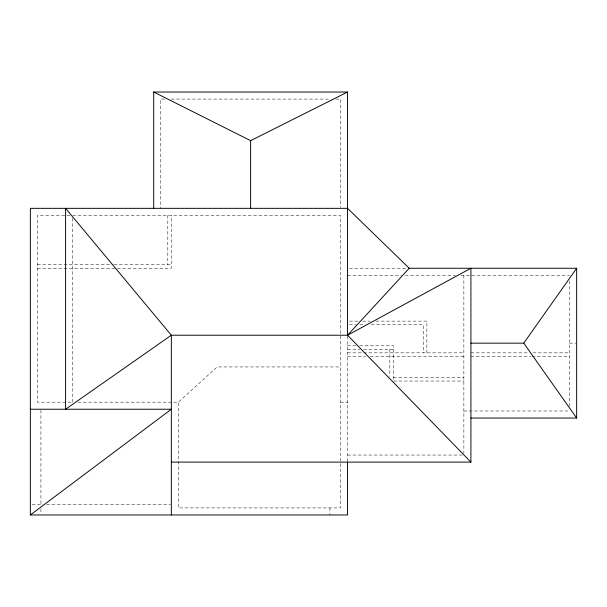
<?xml version="1.0" encoding="UTF-8"?>
<svg xmlns="http://www.w3.org/2000/svg" width="607" height="607" viewBox="0 0 607 607"><rect width="100%" height="100%" fill="white"/><g stroke="black" fill="none" stroke-linecap="round" stroke-linejoin="round"><path stroke-width="0.46" stroke-dasharray="3.04 2.28" d="M77.954 402.183L178.382 402.183L217.147 366.939L340.504 366.939M164.543 99.078L160.756 99.078L160.756 208.338M171.166 99.078L331.05 99.078M335.777 99.078L340.504 99.078L340.504 207.397M70.002 215.386L37.399 215.386L37.399 402.183L73.242 402.183M72.643 215.386L340.504 215.386L340.504 507.922L178.382 507.922L178.382 402.183M37.399 264.728L113.001 264.728M113.941 264.728L171.333 264.728M37.399 268.256L171.333 268.256L171.333 215.386M349.427 268.256L407.365 268.256M347.553 275.305L401.455 275.305M405.241 275.305L455.356 275.305M461.032 275.305L569.601 275.305M349.442 321.126L357.94 321.126M362.66 321.126L370.217 321.126M375.877 321.126L426.858 321.126L426.858 352.842M349.45 324.646L356.081 324.646M359.868 324.646L364.61 324.646M371.234 324.646L423.337 324.646L423.337 352.842M569.601 343.152L575.77 343.152M347.553 345.793L355.975 345.793M359.716 345.793L393.374 345.793L393.374 381.037L463.862 381.037M347.553 349.321L359.776 349.321M363.532 349.321L393.374 349.321M347.553 352.842L463.862 352.842M470.918 352.842L529.19 352.842M532.946 352.842L569.601 352.842M347.553 356.37L365.52 356.37M370.247 356.37L463.862 356.37M470.918 356.37L531.064 356.37M532.005 356.37L569.601 356.37M393.374 377.516L463.862 377.516M340.504 402.183L347.553 402.183M463.862 411L569.601 411M347.553 455.053L463.862 455.053M32.11 504.394L42.816 504.394M46.595 504.394L170.385 504.394M569.601 280.958L569.601 406.288M463.862 275.305L463.862 453.179M389.853 349.321L389.853 376.378M347.553 336.103L347.553 461.221M329.935 507.922L329.935 514.971M167.805 215.386L167.805 264.728M72.643 218.232L72.643 402.183M40.927 410.18L40.927 504.394M40.927 508.803L40.927 514.091"/><path stroke-width="0.91" d="M470.918 343.152L523.78 343.152L576.65 268.256L409.088 268.256M171.333 514.971L171.333 335.223L65.594 208.338L65.594 409.232L171.333 335.223L347.553 335.223L409.232 268.256L347.553 208.338L30.35 208.338L30.35 514.971L347.553 514.971L347.553 462.102M30.35 514.971L171.333 409.232L30.35 409.232M470.918 462.102L347.553 335.223L470.918 268.256L470.918 462.102L171.333 462.102M153.708 208.338L153.708 92.029L250.63 140.665L347.553 92.029L347.553 335.223M153.708 92.029L347.553 92.029M470.918 418.048L576.65 418.048L576.65 268.256M523.78 343.152L576.65 418.048M250.63 140.665L250.63 208.338"/></g></svg>
